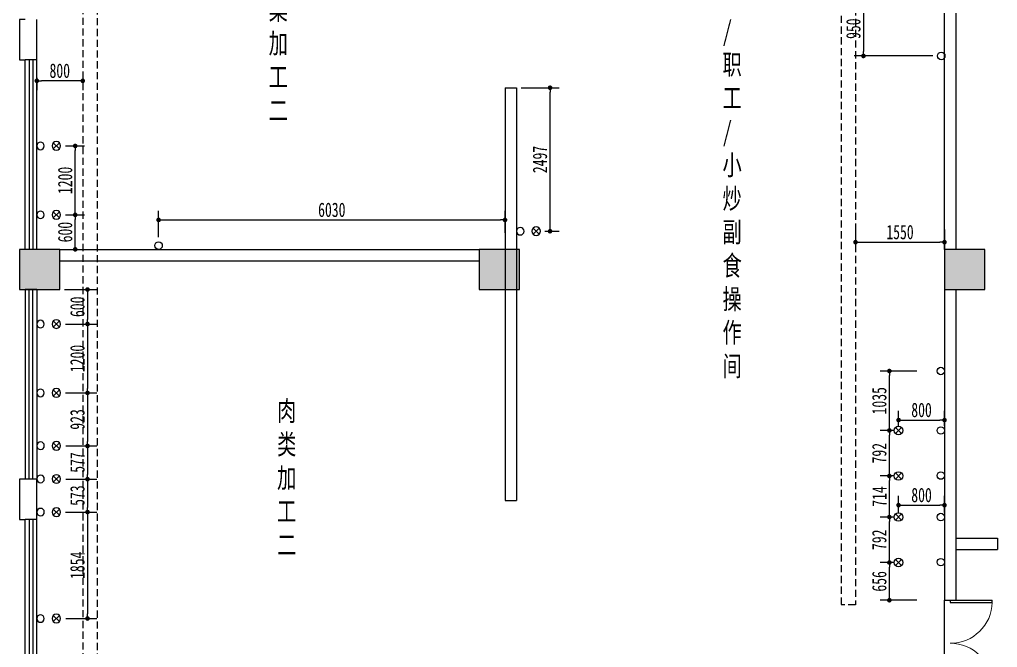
# Model space of a CAD drawing. Header units: inches. Extents: x -584 to 1446124, y -108140 to 99637.
# Drawn here: x 1323134 to 1340155, y -90256 to -79326 of the extents above; entities that cross this region are included whole.
import ezdxf

# ---------------------------------------------------------------- set-up
doc = ezdxf.new("R2010")
doc.units = ezdxf.units.IN
doc.header["$MEASUREMENT"] = 0
doc.linetypes.add('HIDDEN', pattern=[0.375, 0.25, -0.125])
for name, color, linetype in [('COLUMN', 6, 'Continuous'), ('WALL', 7, 'Continuous'), ('WINDOW', 3, 'Continuous'), ('供排水', 4, 'Continuous'), ('电位', 1, 'Continuous')]:
    doc.layers.add(name, color=color, linetype=linetype)
doc.styles.get("Standard").update_dxf_attribs({"font": '', "width": 0.7, "height": 250})
doc.styles.get('Standard').set_extended_font_data('NSimSun')
doc.dimstyles.new('电路', dxfattribs={"dimscale": 80, "dimtxt": 2.5, "dimasz": 1, "dimexe": 2, "dimexo": 1, "dimtad": 1, "dimdec": 0, "dimtxsty": 'Standard', "dimblk": 'DOT', "dimcen": 1, "dimclrd": 6, "dimclre": 6, "dimclrt": 6, "dimadec": 0, "dimazin": 0, "dimtfac": 1, "dimtdec": 0, "dimtmove": 0, "dimatfit": 3, "dimfxl": 0, "dimarcsym": 0})

# ---------------------------------------------------------------- blocks, each defined once
blk = doc.blocks.new('_FZH')
at = {"layer": 'WALL'}
blk.add_lwpolyline([(-0.5, -0.5), (0.5, -0.5), (0.5, 0.5), (-0.5, 0.5)], close=True, dxfattribs=at)
blk.add_solid([(-0.5, -0.5), (0.5, -0.5), (-0.5, 0.5), (0.5, 0.5)], dxfattribs=at)
blk = doc.blocks.new('$DorLib2D$00000002')
for p, q in [((-0.5, 0), (-0.5, 0.4875)), ((-0.475, 0.4875), (-0.5, 0.4875)), ((-0.475, 0), (-0.475, 0.4875)), ((0.475, 0), (0.475, 0.4875)), ((0.475, 0.4875), (0.5, 0.4875)), ((0.5, 0), (0.5, 0.4875)), ((-0.5, 0), (-0.475, 0)), ((0.5, 0), (0.475, 0))]:
    blk.add_line(p, q)
at = {"lineweight": 13}
for centre, start, end in [((-0.4875, 0), 0, 88.53072), ((0.4875, 0), 91.46928, 180)]:
    blk.add_arc(centre, 0.4875, start, end, dxfattribs=at)
blk = doc.blocks.new('$TCHSYS$WIN2D')
for p, q in [((-0.5, 0.5), (0.5, 0.5)), ((-0.5, 0.5), (-0.5, -0.5)), ((0.5, 0.5), (0.5, -0.5)), ((0.5, 0.1667), (-0.5, 0.1667)), ((0.5, -0.1667), (-0.5, -0.1667)), ((-0.5, -0.5), (0.5, -0.5))]:
    blk.add_line(p, q)
blk = doc.blocks.new('A$C4B041D0B')
at = {"layer": '供排水', "color": 14}
for p, q in [((393, 128), (287, 22)), ((287, 128), (393, 22))]:
    blk.add_line(p, q, dxfattribs=at)
at = {"layer": '供排水'}
for centre, radius in [((65, 75), 65.2), ((340, 75), 75)]:
    blk.add_circle(centre, radius, dxfattribs=at)
blk = doc.blocks.new('A$C561D5FAB')
at = {"layer": '供排水', "color": 14}
for p, q in [((128, 22), (22, 128)), ((128, 128), (22, 22))]:
    blk.add_line(p, q, dxfattribs=at)
at = {"layer": '供排水'}
blk.add_circle((75, 75), 75, dxfattribs=at)
blk = doc.blocks.new('_DOT')
at = {"color": 0, "linetype": 'ByBlock'}
blk.add_line((-0.5, 0), (-1, 0), dxfattribs=at)
at = {"color": 0, "linetype": 'ByBlock', "const_width": 0.5}
blk.add_lwpolyline([(-0.25, 0, 1), (0.25, 0, 1)], format="xyb", close=True, dxfattribs=at)
blk = doc.blocks.new('*D638')
at = {"layer": 'Defpoints', "color": 0, "transparency": 16777216}
for p in [(1338274, -88778), (1338434, -88778), (1339234, -89434)]:
    blk.add_point(p, dxfattribs=at)
at = {"layer": '电位', "color": 6, "lineweight": -2, "transparency": 16777216}
for p, q in [((1338354, -88778), (1338114, -88778)), ((1338274, -89354), (1338274, -88858)), ((1338754, -89434), (1338114, -89434))]:
    blk.add_line(p, q, dxfattribs=at)
at = {"layer": '电位', "color": 6, "lineweight": -2, "transparency": 16777216, "xscale": 80, "yscale": 80, "zscale": 80}
for p, rotation in [((1338274, -88778), 90), ((1338274, -89434), 270)]:
    blk.add_blockref('_DOT', p, dxfattribs=dict(at, rotation=rotation))
at = {"layer": '电位', "color": 6, "transparency": 16777216, "insert": (1338099, -89106), "char_height": 250, "attachment_point": 5, "rotation": 90}
blk.add_mtext('656', dxfattribs=at)
blk = doc.blocks.new('*D639')
at = {"layer": 'Defpoints', "color": 0, "transparency": 16777216}
for p in [(1338274, -87986), (1338434, -87986), (1338434, -88778)]:
    blk.add_point(p, dxfattribs=at)
at = {"layer": '电位', "color": 6, "lineweight": -2, "transparency": 16777216}
for p, q in [((1338354, -87986), (1338114, -87986)), ((1338274, -88698), (1338274, -88066)), ((1338354, -88778), (1338114, -88778))]:
    blk.add_line(p, q, dxfattribs=at)
at = {"layer": '电位', "color": 6, "lineweight": -2, "transparency": 16777216, "xscale": 80, "yscale": 80, "zscale": 80}
for p, rotation in [((1338274, -87986), 90), ((1338274, -88778), 270)]:
    blk.add_blockref('_DOT', p, dxfattribs=dict(at, rotation=rotation))
at = {"layer": '电位', "color": 6, "transparency": 16777216, "insert": (1338099, -88382), "char_height": 250, "attachment_point": 5, "rotation": 90}
blk.add_mtext('792', dxfattribs=at)
blk = doc.blocks.new('*D640')
at = {"layer": 'Defpoints', "color": 0, "transparency": 16777216}
for p in [(1338274, -87271), (1338434, -87271), (1338434, -87986)]:
    blk.add_point(p, dxfattribs=at)
at = {"layer": '电位', "color": 6, "lineweight": -2, "transparency": 16777216}
for p, q in [((1338354, -87271), (1338114, -87271)), ((1338274, -87906), (1338274, -87351)), ((1338354, -87986), (1338114, -87986))]:
    blk.add_line(p, q, dxfattribs=at)
at = {"layer": '电位', "color": 6, "lineweight": -2, "transparency": 16777216, "xscale": 80, "yscale": 80, "zscale": 80}
for p, rotation in [((1338274, -87271), 90), ((1338274, -87986), 270)]:
    blk.add_blockref('_DOT', p, dxfattribs=dict(at, rotation=rotation))
at = {"layer": '电位', "color": 6, "transparency": 16777216, "insert": (1338099, -87629), "char_height": 250, "attachment_point": 5, "rotation": 90}
blk.add_mtext('714', dxfattribs=at)
blk = doc.blocks.new('*D641')
at = {"layer": 'Defpoints', "color": 0, "transparency": 16777216}
for p in [(1338274, -86479), (1338434, -86479), (1338434, -87271)]:
    blk.add_point(p, dxfattribs=at)
at = {"layer": '电位', "color": 6, "lineweight": -2, "transparency": 16777216}
for p, q in [((1338354, -86479), (1338114, -86479)), ((1338274, -87191), (1338274, -86559)), ((1338354, -87271), (1338114, -87271))]:
    blk.add_line(p, q, dxfattribs=at)
at = {"layer": '电位', "color": 6, "lineweight": -2, "transparency": 16777216, "xscale": 80, "yscale": 80, "zscale": 80}
for p, rotation in [((1338274, -86479), 90), ((1338274, -87271), 270)]:
    blk.add_blockref('_DOT', p, dxfattribs=dict(at, rotation=rotation))
at = {"layer": '电位', "color": 6, "transparency": 16777216, "insert": (1338099, -86875), "char_height": 250, "attachment_point": 5, "rotation": 90}
blk.add_mtext('792', dxfattribs=at)
blk = doc.blocks.new('*D642')
at = {"layer": 'Defpoints', "color": 0, "transparency": 16777216}
for p in [(1338274, -85444), (1339234, -85444), (1338434, -86479)]:
    blk.add_point(p, dxfattribs=at)
at = {"layer": '电位', "color": 6, "lineweight": -2, "transparency": 16777216}
for p, q in [((1338754, -85444), (1338114, -85444)), ((1338274, -86399), (1338274, -85524)), ((1338354, -86479), (1338114, -86479))]:
    blk.add_line(p, q, dxfattribs=at)
at = {"layer": '电位', "color": 6, "lineweight": -2, "transparency": 16777216, "xscale": 80, "yscale": 80, "zscale": 80}
for p, rotation in [((1338274, -85444), 90), ((1338274, -86479), 270)]:
    blk.add_blockref('_DOT', p, dxfattribs=dict(at, rotation=rotation))
at = {"layer": '电位', "color": 6, "transparency": 16777216, "insert": (1338099, -85962), "char_height": 250, "attachment_point": 5, "rotation": 90}
blk.add_mtext('1035', dxfattribs=at)
blk = doc.blocks.new('*D643')
at = {"layer": 'Defpoints', "color": 0, "transparency": 16777216}
for p in [(1339234, -87779), (1338434, -87986), (1339234, -87986)]:
    blk.add_point(p, dxfattribs=at)
at = {"layer": '电位', "color": 6, "lineweight": -2, "transparency": 16777216}
for p, q in [((1338434, -87906), (1338434, -87619)), ((1339234, -87906), (1339234, -87619)), ((1338514, -87779), (1339154, -87779))]:
    blk.add_line(p, q, dxfattribs=at)
at = {"layer": '电位', "color": 6, "lineweight": -2, "transparency": 16777216, "xscale": 80, "yscale": 80, "zscale": 80, "rotation": 180}
blk.add_blockref('_DOT', (1338434, -87779), dxfattribs=at)
at = {"layer": '电位', "color": 6, "lineweight": -2, "transparency": 16777216, "xscale": 80, "yscale": 80, "zscale": 80}
blk.add_blockref('_DOT', (1339234, -87779), dxfattribs=at)
at = {"layer": '电位', "color": 6, "transparency": 16777216, "insert": (1338834, -87604), "char_height": 250, "attachment_point": 5}
blk.add_mtext('800', dxfattribs=at)
blk = doc.blocks.new('*D644')
at = {"layer": 'Defpoints', "color": 0, "transparency": 16777216}
for p in [(1339234, -86298), (1338434, -86479), (1339234, -86479)]:
    blk.add_point(p, dxfattribs=at)
at = {"layer": '电位', "color": 6, "lineweight": -2, "transparency": 16777216}
for p, q in [((1338434, -86399), (1338434, -86138)), ((1339234, -86399), (1339234, -86138)), ((1338514, -86298), (1339154, -86298))]:
    blk.add_line(p, q, dxfattribs=at)
at = {"layer": '电位', "color": 6, "lineweight": -2, "transparency": 16777216, "xscale": 80, "yscale": 80, "zscale": 80, "rotation": 180}
blk.add_blockref('_DOT', (1338434, -86298), dxfattribs=at)
at = {"layer": '电位', "color": 6, "lineweight": -2, "transparency": 16777216, "xscale": 80, "yscale": 80, "zscale": 80}
blk.add_blockref('_DOT', (1339234, -86298), dxfattribs=at)
at = {"layer": '电位', "color": 6, "transparency": 16777216, "insert": (1338834, -86123), "char_height": 250, "attachment_point": 5}
blk.add_mtext('800', dxfattribs=at)
blk = doc.blocks.new('*D654')
at = {"layer": 'Defpoints', "color": 0, "transparency": 16777216}
for p in [(1338092, -79010), (1337823, -79960), (1339112, -79960)]:
    blk.add_point(p, dxfattribs=at)
at = {"layer": '电位', "color": 6, "lineweight": -2, "transparency": 16777216}
for p, q in [((1338012, -79010), (1337663, -79010)), ((1337823, -79090), (1337823, -79880)), ((1339032, -79960), (1337663, -79960))]:
    blk.add_line(p, q, dxfattribs=at)
at = {"layer": '电位', "color": 6, "lineweight": -2, "transparency": 16777216, "xscale": 80, "yscale": 80, "zscale": 80}
for p, rotation in [((1337823, -79010), 90), ((1337823, -79960), 270)]:
    blk.add_blockref('_DOT', p, dxfattribs=dict(at, rotation=rotation))
at = {"layer": '电位', "color": 6, "transparency": 16777216, "insert": (1337648, -79485), "char_height": 250, "attachment_point": 5, "rotation": 90}
blk.add_mtext('950', dxfattribs=at)
blk = doc.blocks.new('*D660')
at = {"layer": 'Defpoints', "color": 0, "transparency": 16777216}
for p in [(1337684, -82899), (1339234, -82899), (1339234, -83202)]:
    blk.add_point(p, dxfattribs=at)
at = {"layer": '电位', "color": 6, "lineweight": -2, "transparency": 16777216}
for p, q in [((1337684, -82979), (1337684, -83362)), ((1339234, -82979), (1339234, -83362)), ((1337764, -83202), (1339154, -83202))]:
    blk.add_line(p, q, dxfattribs=at)
at = {"layer": '电位', "color": 6, "lineweight": -2, "transparency": 16777216, "xscale": 80, "yscale": 80, "zscale": 80, "rotation": 180}
blk.add_blockref('_DOT', (1337684, -83202), dxfattribs=at)
at = {"layer": '电位', "color": 6, "lineweight": -2, "transparency": 16777216, "xscale": 80, "yscale": 80, "zscale": 80}
blk.add_blockref('_DOT', (1339234, -83202), dxfattribs=at)
at = {"layer": '电位', "color": 6, "transparency": 16777216, "insert": (1338459, -83027), "char_height": 250, "attachment_point": 5}
blk.add_mtext('1550', dxfattribs=at)
blk = doc.blocks.new('*D667')
at = {"layer": 'Defpoints', "color": 0, "transparency": 16777216}
for p in [(1323434, -80261), (1324234, -80261), (1323434, -80393)]:
    blk.add_point(p, dxfattribs=at)
at = {"layer": '电位', "color": 6, "lineweight": -2, "transparency": 16777216}
for p, q in [((1323434, -80341), (1323434, -80553)), ((1324154, -80393), (1323514, -80393)), ((1324234, -80341), (1324234, -80553))]:
    blk.add_line(p, q, dxfattribs=at)
at = {"layer": '电位', "color": 6, "lineweight": -2, "transparency": 16777216, "xscale": 80, "yscale": 80, "zscale": 80, "rotation": 180}
blk.add_blockref('_DOT', (1323434, -80393), dxfattribs=at)
at = {"layer": '电位', "color": 6, "lineweight": -2, "transparency": 16777216, "xscale": 80, "yscale": 80, "zscale": 80}
blk.add_blockref('_DOT', (1324234, -80393), dxfattribs=at)
at = {"layer": '电位', "color": 6, "transparency": 16777216, "insert": (1323834, -80218), "char_height": 250, "attachment_point": 5}
blk.add_mtext('800', dxfattribs=at)
blk = doc.blocks.new('*D668')
at = {"layer": 'Defpoints', "color": 0, "transparency": 16777216}
for p in [(1323854, -82726), (1324103, -82726), (1323834, -83326)]:
    blk.add_point(p, dxfattribs=at)
at = {"layer": '电位', "color": 6, "lineweight": -2, "transparency": 16777216}
for p, q in [((1323934, -82726), (1324263, -82726)), ((1324103, -83246), (1324103, -82806)), ((1323914, -83326), (1324263, -83326))]:
    blk.add_line(p, q, dxfattribs=at)
at = {"layer": '电位', "color": 6, "lineweight": -2, "transparency": 16777216, "xscale": 80, "yscale": 80, "zscale": 80}
for p, rotation in [((1324103, -82726), 90), ((1324103, -83326), 270)]:
    blk.add_blockref('_DOT', p, dxfattribs=dict(at, rotation=rotation))
at = {"layer": '电位', "color": 6, "transparency": 16777216, "insert": (1323928, -83026), "char_height": 250, "attachment_point": 5, "rotation": 90}
blk.add_mtext('600', dxfattribs=at)
blk = doc.blocks.new('*D669')
at = {"layer": 'Defpoints', "color": 0, "transparency": 16777216}
for p in [(1323854, -81526), (1324103, -81526), (1323854, -82726)]:
    blk.add_point(p, dxfattribs=at)
at = {"layer": '电位', "color": 6, "lineweight": -2, "transparency": 16777216}
for p, q in [((1323934, -81526), (1324263, -81526)), ((1324103, -82646), (1324103, -81606)), ((1323934, -82726), (1324263, -82726))]:
    blk.add_line(p, q, dxfattribs=at)
at = {"layer": '电位', "color": 6, "lineweight": -2, "transparency": 16777216, "xscale": 80, "yscale": 80, "zscale": 80}
for p, rotation in [((1324103, -81526), 90), ((1324103, -82726), 270)]:
    blk.add_blockref('_DOT', p, dxfattribs=dict(at, rotation=rotation))
at = {"layer": '电位', "color": 6, "transparency": 16777216, "insert": (1323928, -82126), "char_height": 250, "attachment_point": 5, "rotation": 90}
blk.add_mtext('1200', dxfattribs=at)
blk = doc.blocks.new('*D670')
at = {"layer": 'Defpoints', "color": 0, "transparency": 16777216}
for p in [(1323834, -84026), (1323854, -84626), (1324317, -84626)]:
    blk.add_point(p, dxfattribs=at)
at = {"layer": '电位', "color": 6, "lineweight": -2, "transparency": 16777216}
for p, q in [((1323914, -84026), (1324477, -84026)), ((1324317, -84106), (1324317, -84546)), ((1323934, -84626), (1324477, -84626))]:
    blk.add_line(p, q, dxfattribs=at)
at = {"layer": '电位', "color": 6, "lineweight": -2, "transparency": 16777216, "xscale": 80, "yscale": 80, "zscale": 80}
for p, rotation in [((1324317, -84026), 90), ((1324317, -84626), 270)]:
    blk.add_blockref('_DOT', p, dxfattribs=dict(at, rotation=rotation))
at = {"layer": '电位', "color": 6, "transparency": 16777216, "insert": (1324142, -84326), "char_height": 250, "attachment_point": 5, "rotation": 90}
blk.add_mtext('600', dxfattribs=at)
blk = doc.blocks.new('*D671')
at = {"layer": 'Defpoints', "color": 0, "transparency": 16777216}
for p in [(1323854, -84626), (1323854, -85826), (1324317, -85826)]:
    blk.add_point(p, dxfattribs=at)
at = {"layer": '电位', "color": 6, "lineweight": -2, "transparency": 16777216}
for p, q in [((1323934, -84626), (1324477, -84626)), ((1324317, -84706), (1324317, -85746)), ((1323934, -85826), (1324477, -85826))]:
    blk.add_line(p, q, dxfattribs=at)
at = {"layer": '电位', "color": 6, "lineweight": -2, "transparency": 16777216, "xscale": 80, "yscale": 80, "zscale": 80}
for p, rotation in [((1324317, -84626), 90), ((1324317, -85826), 270)]:
    blk.add_blockref('_DOT', p, dxfattribs=dict(at, rotation=rotation))
at = {"layer": '电位', "color": 6, "transparency": 16777216, "insert": (1324142, -85226), "char_height": 250, "attachment_point": 5, "rotation": 90}
blk.add_mtext('1200', dxfattribs=at)
blk = doc.blocks.new('*D672')
at = {"layer": 'Defpoints', "color": 0, "transparency": 16777216}
for p in [(1323854, -85826), (1323860, -86749), (1324317, -86749)]:
    blk.add_point(p, dxfattribs=at)
at = {"layer": '电位', "color": 6, "lineweight": -2, "transparency": 16777216}
for p, q in [((1323934, -85826), (1324477, -85826)), ((1324317, -85906), (1324317, -86669)), ((1323940, -86749), (1324477, -86749))]:
    blk.add_line(p, q, dxfattribs=at)
at = {"layer": '电位', "color": 6, "lineweight": -2, "transparency": 16777216, "xscale": 80, "yscale": 80, "zscale": 80}
for p, rotation in [((1324317, -85826), 90), ((1324317, -86749), 270)]:
    blk.add_blockref('_DOT', p, dxfattribs=dict(at, rotation=rotation))
at = {"layer": '电位', "color": 6, "transparency": 16777216, "insert": (1324142, -86287), "char_height": 250, "attachment_point": 5, "rotation": 90}
blk.add_mtext('923', dxfattribs=at)
blk = doc.blocks.new('*D673')
at = {"layer": 'Defpoints', "color": 0, "transparency": 16777216}
for p in [(1323860, -86749), (1323860, -87326), (1324317, -87326)]:
    blk.add_point(p, dxfattribs=at)
at = {"layer": '电位', "color": 6, "lineweight": -2, "transparency": 16777216}
for p, q in [((1323940, -86749), (1324477, -86749)), ((1324317, -86829), (1324317, -87246)), ((1323940, -87326), (1324477, -87326))]:
    blk.add_line(p, q, dxfattribs=at)
at = {"layer": '电位', "color": 6, "lineweight": -2, "transparency": 16777216, "xscale": 80, "yscale": 80, "zscale": 80}
for p, rotation in [((1324317, -86749), 90), ((1324317, -87326), 270)]:
    blk.add_blockref('_DOT', p, dxfattribs=dict(at, rotation=rotation))
at = {"layer": '电位', "color": 6, "transparency": 16777216, "insert": (1324142, -87037), "char_height": 250, "attachment_point": 5, "rotation": 90}
blk.add_mtext('577', dxfattribs=at)
blk = doc.blocks.new('*D674')
at = {"layer": 'Defpoints', "color": 0, "transparency": 16777216}
for p in [(1323860, -87326), (1323852, -87899), (1324317, -87899)]:
    blk.add_point(p, dxfattribs=at)
at = {"layer": '电位', "color": 6, "lineweight": -2, "transparency": 16777216}
for p, q in [((1323940, -87326), (1324477, -87326)), ((1324317, -87406), (1324317, -87819)), ((1323932, -87899), (1324477, -87899))]:
    blk.add_line(p, q, dxfattribs=at)
at = {"layer": '电位', "color": 6, "lineweight": -2, "transparency": 16777216, "xscale": 80, "yscale": 80, "zscale": 80}
for p, rotation in [((1324317, -87326), 90), ((1324317, -87899), 270)]:
    blk.add_blockref('_DOT', p, dxfattribs=dict(at, rotation=rotation))
at = {"layer": '电位', "color": 6, "transparency": 16777216, "insert": (1324142, -87613), "char_height": 250, "attachment_point": 5, "rotation": 90}
blk.add_mtext('573', dxfattribs=at)
blk = doc.blocks.new('*D675')
at = {"layer": 'Defpoints', "color": 0, "transparency": 16777216}
for p in [(1323852, -87899), (1323860, -89753), (1324317, -89753)]:
    blk.add_point(p, dxfattribs=at)
at = {"layer": '电位', "color": 6, "lineweight": -2, "transparency": 16777216}
for p, q in [((1323932, -87899), (1324477, -87899)), ((1324317, -87979), (1324317, -89673)), ((1323940, -89753), (1324477, -89753))]:
    blk.add_line(p, q, dxfattribs=at)
at = {"layer": '电位', "color": 6, "lineweight": -2, "transparency": 16777216, "xscale": 80, "yscale": 80, "zscale": 80}
for p, rotation in [((1324317, -87899), 90), ((1324317, -89753), 270)]:
    blk.add_blockref('_DOT', p, dxfattribs=dict(at, rotation=rotation))
at = {"layer": '电位', "color": 6, "transparency": 16777216, "insert": (1324142, -88826), "char_height": 250, "attachment_point": 5, "rotation": 90}
blk.add_mtext('1854', dxfattribs=at)
blk = doc.blocks.new('*D740')
at = {"layer": 'Defpoints', "color": 0, "transparency": 16777216}
for p in [(1331584, -82814), (1325554, -83196), (1331584, -83121)]:
    blk.add_point(p, dxfattribs=at)
at = {"layer": '电位', "color": 6, "lineweight": -2, "transparency": 16777216}
for p, q in [((1325554, -83116), (1325554, -82654)), ((1331584, -83041), (1331584, -82654)), ((1325634, -82814), (1331504, -82814))]:
    blk.add_line(p, q, dxfattribs=at)
at = {"layer": '电位', "color": 6, "lineweight": -2, "transparency": 16777216, "xscale": 80, "yscale": 80, "zscale": 80, "rotation": 180}
blk.add_blockref('_DOT', (1325554, -82814), dxfattribs=at)
at = {"layer": '电位', "color": 6, "lineweight": -2, "transparency": 16777216, "xscale": 80, "yscale": 80, "zscale": 80}
blk.add_blockref('_DOT', (1331584, -82814), dxfattribs=at)
at = {"layer": '电位', "color": 6, "transparency": 16777216, "insert": (1328569, -82639), "char_height": 250, "attachment_point": 5}
blk.add_mtext('6030', dxfattribs=at)
blk = doc.blocks.new('*D741')
at = {"layer": 'Defpoints', "color": 0, "transparency": 16777216}
for p in [(1331784, -80513), (1332368, -80513), (1332199, -83011)]:
    blk.add_point(p, dxfattribs=at)
at = {"layer": '电位', "color": 6, "lineweight": -2, "transparency": 16777216}
for p, q in [((1331864, -80513), (1332528, -80513)), ((1332368, -82931), (1332368, -80593)), ((1332279, -83011), (1332528, -83011))]:
    blk.add_line(p, q, dxfattribs=at)
at = {"layer": '电位', "color": 6, "lineweight": -2, "transparency": 16777216, "xscale": 80, "yscale": 80, "zscale": 80}
for p, rotation in [((1332368, -80513), 90), ((1332368, -83011), 270)]:
    blk.add_blockref('_DOT', p, dxfattribs=dict(at, rotation=rotation))
at = {"layer": '电位', "color": 6, "transparency": 16777216, "insert": (1332193, -81762), "char_height": 250, "attachment_point": 5, "rotation": 90}
blk.add_mtext('2497', dxfattribs=at)

msp = doc.modelspace()

# ---------------------------------------------------------------- linework, layer by layer
at = {"layer": 'COLUMN'}
for p, q in [((1323234.2, -79326.2), (1323134.2, -79326.2)), ((1323134.2, -79326.2), (1323134.2, -80026.2)), ((1323434.2, -80026.2), (1323434.2, -79326.2)), ((1323134.2, -80026.2), (1323234.2, -80026.2)), ((1323234.2, -87326.2), (1323134.2, -87326.2)), ((1323134.2, -87326.2), (1323134.2, -88026.2)), ((1323434.2, -88026.2), (1323434.2, -87326.2)), ((1323134.2, -88026.2), (1323234.2, -88026.2))]:
    msp.add_line(p, q, dxfattribs=at)
at = {"layer": 'WALL'}
for p, q in [((1339234.2, -83326.2), (1339234.2, -76026.2)), ((1339434.2, -83326.2), (1339434.2, -76026.2)), ((1331584.2, -80513.4), (1331584.2, -87695.7)), ((1331584.2, -80513.4), (1331784.2, -80513.4)), ((1331784.2, -80513.4), (1331784.2, -87695.7)), ((1323834.2, -83326.2), (1331134.2, -83326.2)), ((1323834.2, -83526.2), (1331134.2, -83526.2)), ((1339234.2, -84026.2), (1339234.2, -89433.7)), ((1339434.2, -89433.7), (1339434.2, -84026.2)), ((1331584.2, -87695.7), (1331784.2, -87695.7)), ((1339234.2, -89433.7), (1339434.2, -89433.7))]:
    msp.add_line(p, q, dxfattribs=at)
at = {"layer": 'WALL', "color": 3}
for p, q in [((1339434.2, -88353.4), (1340155, -88353.4)), ((1340155, -88353.4), (1340155, -88553.4)), ((1339434.2, -88553.4), (1340155, -88553.4))]:
    msp.add_line(p, q, dxfattribs=at)
at = {"layer": 'WINDOW'}
msp.add_line((1339234.2, -90933.7), (1339234.2, -89433.7), dxfattribs=at)
at = {"layer": '供排水', "linetype": 'HIDDEN', "ltscale": 500}
for p, q in [((1337684.2, -68627.8), (1337684.2, -89515)), ((1337434.2, -68947.8), (1337434.2, -89515)), ((1324234.2, -71981.3), (1324234.2, -98876.2)), ((1324484.2, -72176.6), (1324484.2, -94326.2)), ((1337684.2, -89515), (1337434.2, -89515))]:
    msp.add_line(p, q, dxfattribs=at)
at = {"layer": '供排水'}
for centre in [(1339176.9, -79959.9), (1325553.9, -83261), (1339169, -85444), (1339169, -86479), (1339169, -87264), (1339169, -87985.7), (1339169, -88770.7)]:
    msp.add_circle(centre, 65.2, dxfattribs=at)

# ---------------------------------------------------------------- block references
at = {"layer": 'COLUMN', "xscale": 700, "yscale": 700, "zscale": 700}
for p in [(1323484.2, -83676.2), (1331484.2, -83676.2), (1339584.2, -83676.2)]:
    msp.add_blockref('_FZH', p, dxfattribs=at)
at = {"layer": 'WINDOW'}
for name, p, xscale, yscale, zscale, rotation in [('$TCHSYS$WIN2D', (1323334.2, -81676.2), 3300, -200, 3300, 90), ('$TCHSYS$WIN2D', (1323334.2, -85676.2), -3300, -200, -3300, 90), ('$TCHSYS$WIN2D', (1323334.2, -89676.2), 3300, -200, 3300, 90), ('$DorLib2D$00000002', (1339334.2, -90183.7), -1500, -1500, -1500, 89.99999999966202)]:
    msp.add_blockref(name, p, dxfattribs=dict(at, xscale=xscale, yscale=yscale, zscale=zscale, rotation=rotation))
at = {"layer": '供排水', "xscale": -1, "rotation": 180}
for p in [(1323434.2, -81451.2), (1323434.2, -82651.2), (1331784.2, -82935.6), (1323434.2, -84551.2), (1323434.2, -85751.2), (1323434.6, -86669.7), (1323434.6, -87248.4), (1323434.6, -87824.7), (1323434.2, -89678)]:
    msp.add_blockref('A$C4B041D0B', p, dxfattribs=at)
at = {"layer": '电位'}
for p in [(1338359.2, -86554), (1338359.2, -87346.5), (1338359.2, -88060.7), (1338359.2, -88853.1)]:
    msp.add_blockref('A$C561D5FAB', p, dxfattribs=at)

# ---------------------------------------------------------------- texts
at = {"layer": 'WALL', "char_height": 350, "attachment_point": 1}
for s, insert, width in [('{\\C0;回餐/职工/小炒副食操作间}', (1335370, -78182.6), 404.548), ('{\\C0;蔬菜加工二 }', (1327470.6, -78399.8), 350), ('{\\C0;肉类加工二}', (1327617.3, -85961.5), 350)]:
    msp.add_mtext(s, dxfattribs=dict(at, insert=insert, width=width))

# ---------------------------------------------------------------- dimensions: what is measured, and where the dimension line sits
at = {"layer": '电位', "color": 1}
for base, p1, p2, override, picture, middle in [((1337822.6, -79960.1), (1338092.1, -79010.1), (1339111.8, -79960.1), {"dimtmove": 1, "dimfxl": 6, "dimfxlon": 1}, '*D654', (1337647.6, -79485.1)), ((1324102.7, -81526.2), (1323854.2, -82726.2), (1323854.2, -81526.2), {"dimtmove": 1, "dimfxl": 6, "dimfxlon": 1}, '*D669', (1323927.7, -82126.2)), ((1324102.7, -82726.2), (1323834.2, -83326.2), (1323854.2, -82726.2), {"dimfxl": 6, "dimfxlon": 1}, '*D668', (1323927.7, -83026.2)), ((1324317, -84626.2), (1323834.2, -84026.2), (1323854.2, -84626.2), {"dimfxl": 6, "dimfxlon": 1}, '*D670', (1324142, -84326.2)), ((1324317, -85826.2), (1323854.2, -84626.2), (1323854.2, -85826.2), {"dimtmove": 1, "dimfxl": 6, "dimfxlon": 1}, '*D671', (1324142, -85226.2)), ((1338273.7, -85444), (1338434.2, -86479), (1339234.2, -85444), {"dimtmove": 1, "dimfxl": 6, "dimfxlon": 1}, '*D642', (1338098.7, -85961.5)), ((1324317, -86748.8), (1323854.2, -85826.2), (1323859.6, -86748.8), {"dimtmove": 1, "dimfxl": 6, "dimfxlon": 1}, '*D672', (1324142, -86287.5)), ((1338273.6559, -86479.0413), (1338434.1939, -87271.4592), (1338434.1939, -86479.0413), {"dimtmove": 1, "dimfxl": 6, "dimfxlon": 1}, '*D641', (1338098.6559, -86875.2502)), ((1324317, -87325.8), (1323859.6, -86748.8), (1323859.6, -87325.8), {"dimtmove": 1, "dimfxl": 6, "dimfxlon": 1}, '*D673', (1324142, -87037.3)), ((1324316.9974, -87899.2862), (1323859.5611, -87325.7888), (1323852.4897, -87899.2862), {"dimtmove": 1, "dimfxl": 6, "dimfxlon": 1}, '*D674', (1324141.9974, -87612.5375)), ((1338273.7, -87271.5), (1338434.2, -87985.7), (1338434.2, -87271.5), {"dimtmove": 1, "dimfxl": 6, "dimfxlon": 1}, '*D640', (1338098.7, -87628.6)), ((1324317, -89753), (1323852.5, -87899.3), (1323859.6, -89753), {"dimtmove": 1, "dimfxl": 6, "dimfxlon": 1}, '*D675', (1324142, -88826.1)), ((1338273.7, -87985.7), (1338434.2, -88778.1), (1338434.2, -87985.7), {"dimtmove": 1, "dimfxl": 6, "dimfxlon": 1}, '*D639', (1338098.7, -88381.9)), ((1338273.7, -88778.1), (1339234.2, -89433.7), (1338434.2, -88778.1), {"dimfxl": 6, "dimfxlon": 1}, '*D638', (1338098.7, -89105.9))]:
    dim = msp.add_linear_dim(base=base, p1=p1, p2=p2, angle=90, dimstyle='电路', override=override, dxfattribs=at)
    dim.commit()
    dim.dimension.update_dxf_attribs({"geometry": picture, "text_midpoint": middle})
for base, p1, p2, picture, middle in [((1323434.2, -80392.8), (1324234.2, -80261), (1323434.2, -80261), '*D667', (1323834.2, -80217.8)), ((1339234.2, -83201.7), (1337684.2, -82899.4), (1339234.2, -82899.4), '*D660', (1338459.2, -83026.7)), ((1339234.2, -86297.7), (1338434.2, -86479), (1339234.2, -86479), '*D644', (1338834.2, -86122.7)), ((1339234.2, -87778.9), (1338434.2, -87985.7), (1339234.2, -87985.7), '*D643', (1338834.2, -87603.9))]:
    dim = msp.add_linear_dim(base=base, p1=p1, p2=p2, dimstyle='电路', override={"dimfxl": 6, "dimfxlon": 1}, dxfattribs=at)
    dim.commit()
    dim.dimension.update_dxf_attribs({"geometry": picture, "text_midpoint": middle})
dim = msp.add_linear_dim(base=(1332368.3, -80513.4), p1=(1332199.2, -83010.6), p2=(1331784.2, -80513.4), angle=90, dimstyle='电路', dxfattribs=at)
dim.commit()
dim.dimension.update_dxf_attribs({"geometry": '*D741', "text_midpoint": (1332193.3, -81762)})
dim = msp.add_linear_dim(base=(1331584.2, -82814.2), p1=(1325553.9, -83195.8), p2=(1331584.2, -83121.5), dimstyle='电路', dxfattribs=at)
dim.commit()
dim.dimension.update_dxf_attribs({"geometry": '*D740', "text_midpoint": (1328569, -82639.2)})

doc.saveas('drawing.dxf')
